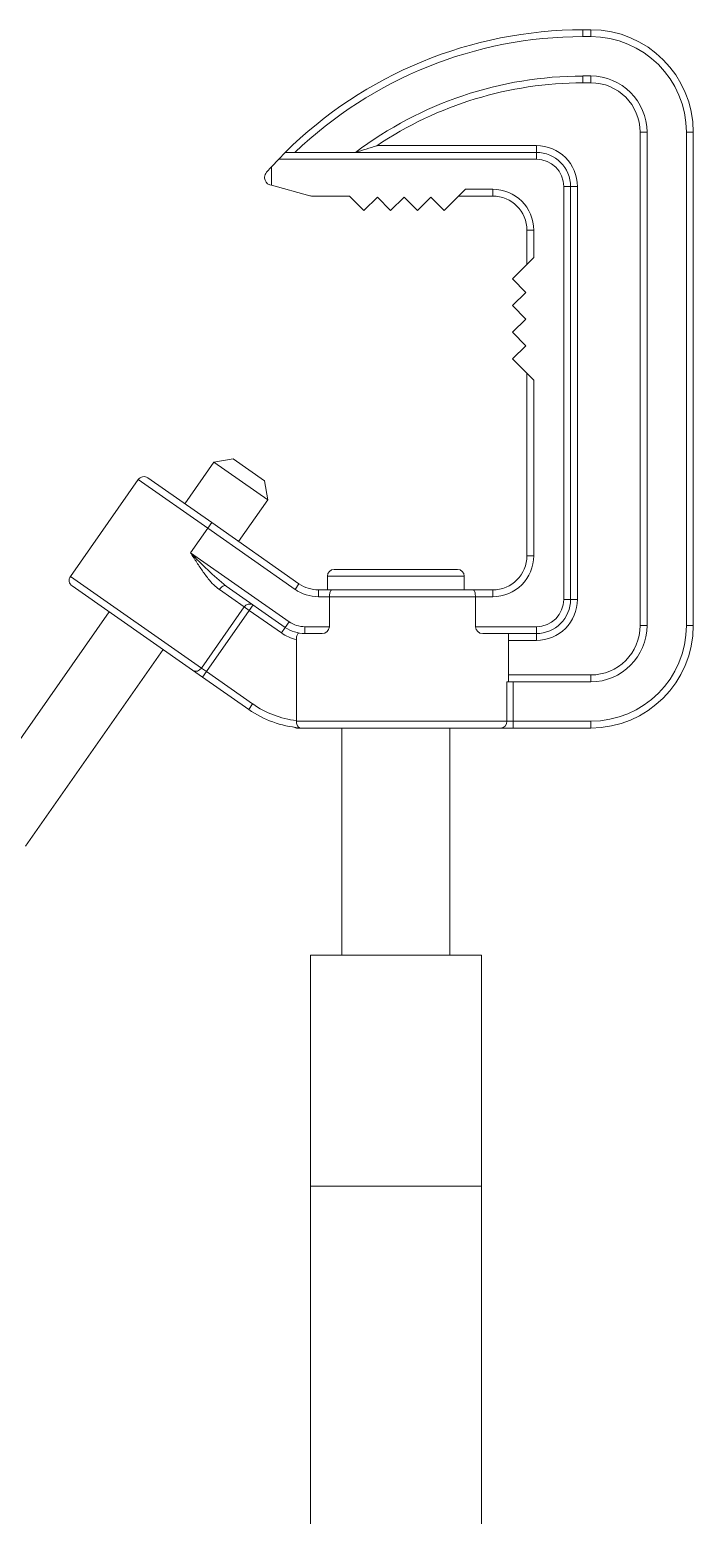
# Model space of a CAD drawing. Extents: x 8 to 113, y 2 to 87.
# Drawn here: x 78.8 to 83.65, y 42.59 to 53.45 of the extents above; entities that cross this region are included whole.
import ezdxf

# ---------------------------------------------------------------- set-up
doc = ezdxf.new("R2010")
doc.units = 0
doc.header["$MEASUREMENT"] = 0
doc.layers.add('OBJECT', color=7, linetype='CONTINUOUS')

msp = doc.modelspace()

# ---------------------------------------------------------------- linework, layer by layer
at = {"layer": 'OBJECT', "linetype": 'Continuous', "lineweight": 15}
for p, q in [((82.84, 53.451), (82.84, 53.401)), ((82.84, 53.451), (82.897, 53.451)), ((82.897, 53.451), (82.897, 53.401)), ((82.897, 53.401), (82.84, 53.401)), ((82.84, 53.113), (82.897, 53.113)), ((82.84, 53.063), (82.84, 53.113)), ((82.897, 53.063), (82.897, 53.113)), ((82.897, 53.063), (82.84, 53.063)), ((83.259, 52.701), (83.309, 52.701)), ((83.259, 49.096), (83.259, 52.701)), ((83.309, 52.701), (83.309, 49.096)), ((83.647, 52.701), (83.597, 52.701)), ((83.597, 49.096), (83.597, 52.701)), ((83.647, 52.701), (83.647, 49.096)), ((81.334, 52.604), (82.5, 52.604)), ((82.5, 52.604), (82.5, 52.554)), ((80.564, 52.448), (80.617, 52.504)), ((80.617, 52.504), (80.664, 52.554)), ((82.5, 52.504), (80.617, 52.504)), ((80.664, 52.554), (82.5, 52.554)), ((82.5, 52.504), (82.5, 52.554)), ((80.514, 52.366), (80.514, 52.374)), ((80.528, 52.409), (80.564, 52.448)), ((80.564, 52.448), (80.564, 52.314)), ((80.564, 52.314), (80.551, 52.318)), ((80.844, 52.237), (80.564, 52.314)), ((81.134, 52.235), (80.857, 52.235)), ((81.134, 52.235), (81.24, 52.129)), ((81.825, 52.129), (81.981, 52.285)), ((82.181, 52.235), (81.931, 52.235)), ((81.981, 52.285), (82.181, 52.285)), ((82.181, 52.235), (82.181, 52.285)), ((82.7, 52.304), (82.75, 52.304)), ((82.7, 49.287), (82.7, 52.304)), ((82.75, 52.304), (82.75, 49.287)), ((82.8, 52.304), (82.75, 52.304)), ((82.8, 52.304), (82.8, 49.287)), ((81.24, 52.129), (81.338, 52.226)), ((81.338, 52.226), (81.435, 52.129)), ((81.435, 52.129), (81.533, 52.226)), ((81.533, 52.226), (81.63, 52.129)), ((81.63, 52.129), (81.728, 52.226)), ((81.728, 52.226), (81.825, 52.129)), ((82.431, 51.985), (82.481, 51.985)), ((82.431, 51.735), (82.431, 51.985)), ((82.481, 51.985), (82.481, 51.785)), ((82.481, 51.785), (82.325, 51.629)), ((82.325, 51.629), (82.423, 51.531)), ((82.423, 51.531), (82.325, 51.434)), ((82.325, 51.434), (82.423, 51.336)), ((82.423, 51.336), (82.325, 51.239)), ((82.325, 51.239), (82.423, 51.141)), ((82.423, 51.141), (82.325, 51.044)), ((82.325, 51.044), (82.481, 50.888)), ((82.431, 49.606), (82.431, 50.938)), ((82.481, 50.888), (82.481, 49.606)), ((80.143, 50.289), (79.931, 49.985)), ((80.283, 50.314), (80.143, 50.289)), ((80.537, 50.014), (80.143, 50.289)), ((80.283, 50.314), (80.512, 50.153)), ((79.66, 50.175), (80.127, 49.848)), ((79.59, 50.163), (79.094, 49.455)), ((80.099, 49.807), (79.59, 50.163)), ((80.537, 50.014), (80.512, 50.153)), ((80.324, 49.71), (80.537, 50.014)), ((80.099, 49.807), (80.127, 49.848)), ((80.127, 49.848), (80.765, 49.401)), ((80.099, 49.807), (79.973, 49.627)), ((80.736, 49.36), (80.099, 49.807)), ((79.973, 49.627), (80.693, 49.123)), ((82.481, 49.606), (82.431, 49.606)), ((79.094, 49.455), (80.052, 48.785)), ((80.973, 49.456), (80.973, 49.356)), ((81.973, 49.456), (80.973, 49.456)), ((81.023, 49.506), (81.923, 49.506)), ((81.973, 49.356), (81.973, 49.456)), ((79.987, 48.769), (79.107, 49.385)), ((80.364, 49.231), (80.183, 49.358)), ((80.664, 49.082), (80.233, 49.384)), ((80.736, 49.36), (80.765, 49.401)), ((80.908, 49.306), (80.908, 49.356)), ((80.908, 49.356), (81.006, 49.356)), ((80.987, 49.306), (80.908, 49.306)), ((80.987, 49.087), (80.987, 49.306)), ((82.055, 49.306), (80.987, 49.306)), ((81.006, 49.356), (82.036, 49.356)), ((82.036, 49.356), (82.181, 49.356)), ((82.055, 49.306), (82.055, 49.087)), ((82.181, 49.306), (82.055, 49.306)), ((82.181, 49.306), (82.181, 49.356)), ((79.378, 49.196), (78.372, 47.759)), ((80.052, 48.785), (80.364, 49.231)), ((80.401, 49.206), (80.088, 48.759)), ((80.401, 49.206), (80.364, 49.231)), ((80.401, 49.206), (80.429, 49.247)), ((80.636, 49.041), (80.401, 49.206)), ((82.7, 49.287), (82.75, 49.287)), ((82.8, 49.287), (82.75, 49.287)), ((80.664, 49.082), (80.693, 49.123)), ((80.808, 49.087), (80.987, 49.087)), ((80.808, 49.037), (80.808, 49.087)), ((82.055, 49.087), (82.5, 49.087)), ((82.5, 49.087), (82.5, 49.037)), ((83.259, 49.096), (83.309, 49.096)), ((83.647, 49.096), (83.597, 49.096)), ((80.636, 49.041), (80.664, 49.082)), ((80.746, 48.993), (80.746, 48.4)), ((80.934, 49.037), (80.808, 49.037)), ((82.5, 49.037), (82.108, 49.037)), ((82.296, 48.684), (82.296, 49.037)), ((82.5, 48.987), (82.296, 48.987)), ((82.5, 48.987), (82.5, 49.037)), ((78.765, 47.483), (79.771, 48.92)), ((80.059, 48.718), (79.987, 48.769)), ((80.052, 48.785), (80.088, 48.759)), ((80.059, 48.718), (80.088, 48.759)), ((80.088, 48.759), (80.426, 48.522)), ((80.398, 48.481), (80.059, 48.718)), ((82.284, 48.396), (82.284, 48.684)), ((82.284, 48.684), (82.331, 48.684)), ((82.296, 48.734), (82.897, 48.734)), ((82.331, 48.684), (82.331, 48.396)), ((82.897, 48.684), (82.331, 48.684)), ((82.897, 48.734), (82.897, 48.684)), ((80.398, 48.481), (80.426, 48.522)), ((80.746, 48.396), (82.284, 48.396)), ((82.237, 48.346), (80.752, 48.346)), ((81.078, 48.346), (81.078, 46.686)), ((81.868, 46.686), (81.868, 48.346)), ((82.237, 48.346), (82.331, 48.346)), ((82.331, 48.396), (82.284, 48.396)), ((82.331, 48.346), (82.331, 48.396)), ((82.331, 48.396), (82.897, 48.396)), ((82.897, 48.346), (82.331, 48.346)), ((82.897, 48.346), (82.897, 48.396)), ((80.848, 44.998), (80.848, 46.686)), ((80.848, 46.686), (82.098, 46.686)), ((82.098, 44.998), (82.098, 46.686)), ((80.848, 44.998), (82.098, 44.998)), ((80.848, 36.025), (80.848, 44.998)), ((82.098, 36.025), (82.098, 44.998))]:
    msp.add_line(p, q, dxfattribs=at)
at = {"layer": 'OBJECT', "linetype": 'Continuous', "lineweight": 15, "flags": 128}
msp.add_lwpolyline([(80.183, 49.358), (80.189, 49.366), (80.195, 49.373), (80.202, 49.378), (80.209, 49.383), (80.216, 49.386), (80.223, 49.387), (80.228, 49.386), (80.233, 49.384)], dxfattribs=at)
at = {"layer": 'OBJECT', "linetype": 'Continuous', "lineweight": 15}
for centre, radius, start, end in [((82.84, 50.361), 3.089, 90, 134.7928), ((82.897, 52.701), 0.75, 0, 90), ((82.84, 50.361), 3.039, 90, 133.8353), ((82.897, 52.701), 0.7, 0, 90), ((82.84, 50.361), 2.751, 90, 127.1709), ((82.897, 52.701), 0.412, 0, 90), ((82.84, 50.361), 2.701, 90, 123.8917), ((82.897, 52.701), 0.362, 0, 90), ((83.005, 47.12), 5.732, 106.9506, 108.5882), ((82.5, 52.304), 0.3, 0, 90), ((82.5, 52.304), 0.25, 0, 90), ((82.5, 52.304), 0.2, 0, 90), ((80.564, 52.374), 0.05, 136.8214, 180), ((80.564, 52.366), 0.05, 180, 254.528), ((80.857, 52.285), 0.05, 254.528, 270), ((82.181, 51.985), 0.3, 0, 90), ((82.181, 51.985), 0.25, 0, 90), ((79.631, 50.134), 0.05, 55, 145), ((82.026, 51.563), 2.822, 223.3088, 230.5412), ((82.181, 49.606), 0.3, 270, 0), ((82.181, 49.606), 0.25, 270, 0), ((79.135, 49.426), 0.05, 145, 235), ((81.023, 49.456), 0.05, 90, 180), ((81.923, 49.456), 0.05, 0, 90), ((80.908, 49.606), 0.3, 235, 270), ((80.908, 49.606), 0.25, 235, 270), ((80.405, 49.206), 0.0473, 58.8069, 148.3578), ((82.5, 49.287), 0.2, 270, 0), ((82.5, 49.287), 0.25, 270, 0), ((82.5, 49.287), 0.3, 270, 0), ((80.808, 49.287), 0.2, 235, 270), ((80.934, 49.09), 0.0529, 269.6103, 356.8781), ((82.107, 49.089), 0.0523, 182.5149, 270.9967), ((82.897, 49.096), 0.412, 270, 0), ((82.897, 49.096), 0.7, 270, 0), ((82.897, 49.096), 0.75, 270, 0), ((82.897, 49.096), 0.362, 270, 0), ((80.808, 49.287), 0.3, 235, 258.1852), ((80.808, 49.287), 0.25, 235, 270), ((80.011, 48.809), 0.0473, 238.8069, 328.3578), ((80.828, 49.096), 0.75, 235, 265.3298), ((80.828, 49.096), 0.7, 235, 263.3221), ((80.752, 48.396), 0.05, 241.4181, 270), ((82.236, 48.394), 0.0484, 272.1018, 1.9579)]:
    msp.add_arc(centre, radius, start, end, dxfattribs=at)
for points, knots in [([(80.183, 49.358), (80.169, 49.369), (80.14, 49.392), (80.098, 49.442), (80.053, 49.503), (80.011, 49.567), (79.984, 49.609), (79.973, 49.627), (79.973, 49.627)], [0, 0, 0, 0, 0.172666, 0.350563, 0.584725, 0.823544, 0.997249, 1, 1, 1, 1]), ([(80.987, 49.306), (80.987, 49.311), (80.988, 49.322), (80.991, 49.336), (80.995, 49.348), (81, 49.354), (81.004, 49.356), (81.006, 49.356), (81.006, 49.356)], [0, 0, 0, 0, 0.197775, 0.395366, 0.598087, 0.812874, 0.995764, 1, 1, 1, 1]), ([(82.055, 49.306), (82.055, 49.311), (82.054, 49.322), (82.052, 49.336), (82.047, 49.348), (82.042, 49.354), (82.038, 49.356), (82.036, 49.356), (82.036, 49.356)], [0, 0, 0, 0, 0.197775, 0.395366, 0.598087, 0.812874, 0.995764, 1, 1, 1, 1]), ([(80.765, 49.04), (80.763, 49.04), (80.758, 49.04), (80.753, 49.032), (80.749, 49.02), (80.747, 49.006), (80.747, 48.997), (80.746, 48.993)], [0, 0, 0, 0, 0.227851, 0.456641, 0.663309, 0.855984, 1, 1, 1, 1]), ([(80.746, 48.396), (80.747, 48.391), (80.747, 48.381), (80.751, 48.367), (80.758, 48.356), (80.765, 48.351), (80.768, 48.349), (80.768, 48.348), (80.767, 48.348), (80.767, 48.348)], [0, 0, 0, 0, 0.192196, 0.383636, 0.593592, 0.841855, 0.910654, 0.965666, 1, 1, 1, 1])]:
    msp.add_open_spline(points, degree=3, knots=knots, dxfattribs=at)
msp.add_open_spline([(80.746, 48.4), (80.746, 48.396)], degree=1, dxfattribs=at)

doc.saveas('drawing.dxf')
